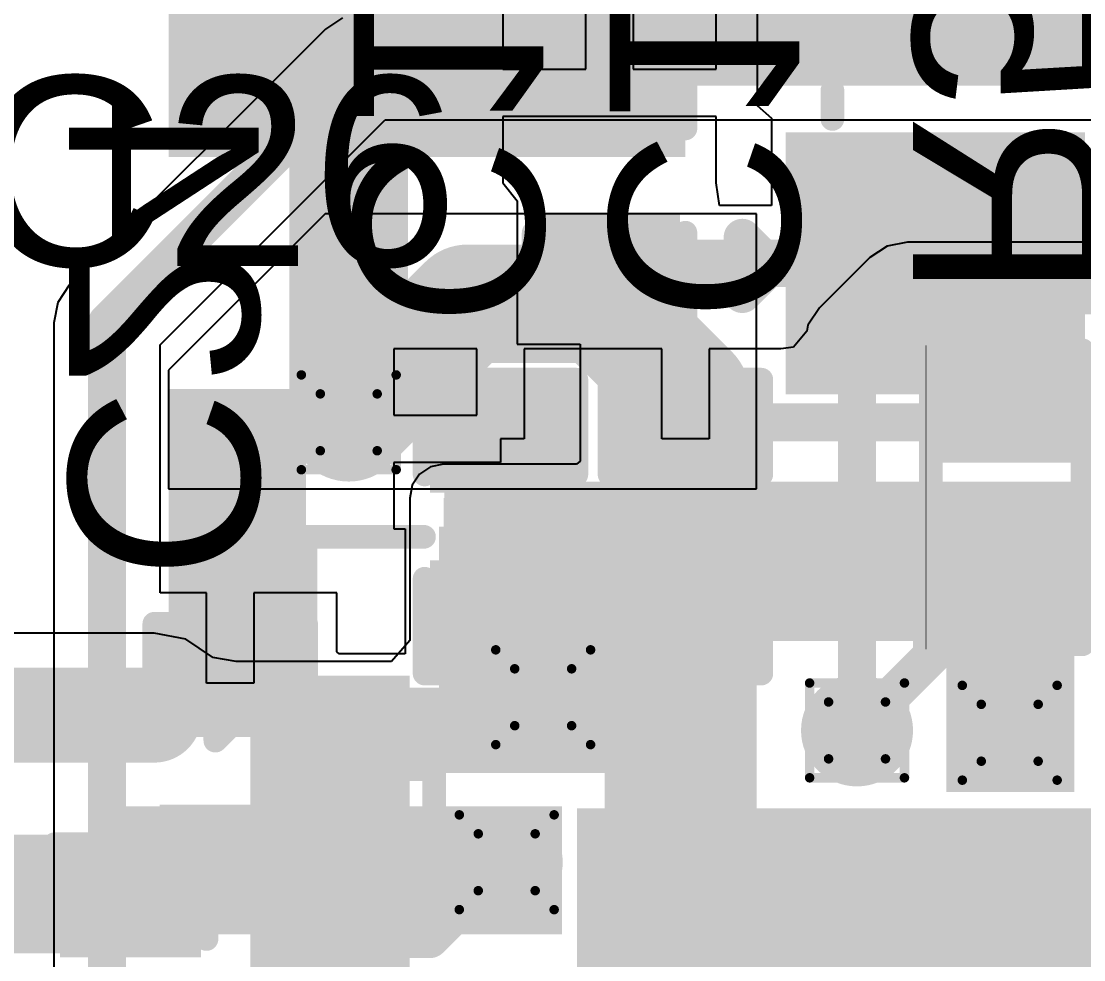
# Model space of a CAD drawing. Header units: inches. Extents: x -8 to 210, y -39 to 109.
# Drawn here: x 8.96 to 14.66, y 49.75 to 54.78 of the extents above; entities that cross this region are included whole.
import ezdxf

# ---------------------------------------------------------------- set-up
doc = ezdxf.new("R2010")
doc.units = ezdxf.units.IN
for name, color, linetype in [('Bottom Layer', 5, 'Continuous'), ('Bottom Overlay', 54, 'Continuous'), ('Bottom Paste', 16, 'Continuous'), ('Bottom Solder', 6, 'Continuous'), ('Drill Drawing', 1, 'Continuous'), ('Top Layer', 1, 'Continuous'), ('Top Overlay', 2, 'Continuous'), ('Top Paste', 8, 'Continuous'), ('Top Solder', 216, 'Continuous'), ('Via Holes', 16, 'Continuous')]:
    doc.layers.add(name, color=color, linetype=linetype)
doc.styles.add('Arial', font='', dxfattribs={"height": 0.2})
doc.styles.get('Arial').set_extended_font_data('Arial')

# ---------------------------------------------------------------- blocks, each defined once
blk = doc.blocks.new('R___0201_B_5')
at = {"layer": 'Bottom Layer'}
for points in [[(-0.41, 0.185), (-0.14, 0.185), (-0.14, -0.185), (-0.41, -0.185)], [(0.14, 0.185), (0.41, 0.185), (0.41, -0.185), (0.14, -0.185)]]:
    blk.add_hatch(color=5, dxfattribs=at).paths.add_polyline_path(points)
at = {"layer": 'Bottom Paste'}
for points in [[(-0.41, 0.185), (-0.14, 0.185), (-0.14, -0.185), (-0.41, -0.185)], [(0.14, 0.185), (0.41, 0.185), (0.41, -0.185), (0.14, -0.185)]]:
    blk.add_hatch(color=16, dxfattribs=at).paths.add_polyline_path(points)
at = {"layer": 'Bottom Solder'}
for points in [[(-0.465, 0.24), (-0.085, 0.24), (-0.085, -0.24), (-0.465, -0.24)], [(0.085, 0.24), (0.465, 0.24), (0.465, -0.24), (0.085, -0.24)]]:
    blk.add_hatch(color=6, dxfattribs=at).paths.add_polyline_path(points)
at = {"layer": 'Bottom Overlay', "const_width": 0.127}
for points in [[(-0.4826, 0.254), (0.4826, 0.254)], [(-0.4826, 0.254), (-0.4826, -0.254)], [(0.4826, 0.254), (0.4826, -0.254)], [(-0.4826, -0.254), (0.4826, -0.254)]]:
    blk.add_lwpolyline(points, dxfattribs=at)
at = {"layer": 'Bottom Overlay', "const_width": 0.0635}
for points in [[(-0.5143, 0.254, 1), (-0.4508, 0.254, 1)], [(-0.5143, 0.254, 1), (-0.4508, 0.254, 1)], [(0.4508, 0.254, 1), (0.5143, 0.254, 1)], [(0.4508, 0.254, 1), (0.5143, 0.254, 1)], [(-0.5143, -0.254, 1), (-0.4508, -0.254, 1)], [(-0.5143, -0.254, 1), (-0.4508, -0.254, 1)], [(0.4508, -0.254, 1), (0.5143, -0.254, 1)], [(0.4508, -0.254, 1), (0.5143, -0.254, 1)]]:
    blk.add_lwpolyline(points, format="xyb", close=True, dxfattribs=at)
blk = doc.blocks.new('C___0402_B_6')
at = {"layer": 'Bottom Layer'}
for points in [[(-0.2413, 0.3175), (-0.2413, -0.3175), (-0.6985, -0.3175), (-0.6985, 0.3175)], [(0.6985, 0.3175), (0.6985, -0.3175), (0.2413, -0.3175), (0.2413, 0.3175)]]:
    blk.add_hatch(color=5, dxfattribs=at).paths.add_polyline_path(points)
at = {"layer": 'Bottom Paste'}
for points in [[(-0.2413, 0.3175), (-0.2413, -0.3175), (-0.6985, -0.3175), (-0.6985, 0.3175)], [(0.6985, 0.3175), (0.6985, -0.3175), (0.2413, -0.3175), (0.2413, 0.3175)]]:
    blk.add_hatch(color=16, dxfattribs=at).paths.add_polyline_path(points)
at = {"layer": 'Bottom Solder'}
for points in [[(-0.1813, 0.3775), (-0.1813, -0.3775), (-0.7585, -0.3775), (-0.7585, 0.3775)], [(0.7585, 0.3775), (0.7585, -0.3775), (0.1813, -0.3775), (0.1813, 0.3775)]]:
    blk.add_hatch(color=6, dxfattribs=at).paths.add_polyline_path(points)
at = {"layer": 'Bottom Overlay', "const_width": 0.127}
for points in [[(-0.2794, 0.4064), (-0.7874, 0.4064)], [(-0.7874, -0.4064), (-0.7874, 0.4064)], [(0.7874, 0.4064), (0.2794, 0.4064)], [(0.7874, -0.4064), (0.7874, 0.4064)], [(-0.2794, -0.4064), (-0.7874, -0.4064)], [(0.7874, -0.4064), (0.2794, -0.4064)]]:
    blk.add_lwpolyline(points, dxfattribs=at)
at = {"layer": 'Bottom Overlay', "const_width": 0.0635}
for points in [[(-0.8191, 0.4064, 1), (-0.7556, 0.4064, 1)], [(-0.8191, 0.4064, 1), (-0.7556, 0.4064, 1)], [(-0.3111, 0.4064, 1), (-0.2477, 0.4064, 1)], [(0.2477, 0.4064, 1), (0.3111, 0.4064, 1)], [(0.7556, 0.4064, 1), (0.8191, 0.4064, 1)], [(0.7556, 0.4064, 1), (0.8191, 0.4064, 1)], [(-0.8191, -0.4064, 1), (-0.7556, -0.4064, 1)], [(-0.8191, -0.4064, 1), (-0.7556, -0.4064, 1)], [(-0.3111, -0.4064, 1), (-0.2477, -0.4064, 1)], [(0.2477, -0.4064, 1), (0.3111, -0.4064, 1)], [(0.7556, -0.4064, 1), (0.8191, -0.4064, 1)], [(0.7556, -0.4064, 1), (0.8191, -0.4064, 1)]]:
    blk.add_lwpolyline(points, format="xyb", close=True, dxfattribs=at)
blk = doc.blocks.new('C___0402_7')
at = {"layer": 'Top Layer'}
for points in [[(-0.6985, -0.3175), (-0.6985, 0.3175), (-0.2413, 0.3175), (-0.2413, -0.3175)], [(0.2413, -0.3175), (0.2413, 0.3175), (0.6985, 0.3175), (0.6985, -0.3175)]]:
    blk.add_hatch(color=1, dxfattribs=at).paths.add_polyline_path(points)
at = {"layer": 'Top Paste'}
for points in [[(-0.6985, -0.3175), (-0.6985, 0.3175), (-0.2413, 0.3175), (-0.2413, -0.3175)], [(0.2413, -0.3175), (0.2413, 0.3175), (0.6985, 0.3175), (0.6985, -0.3175)]]:
    blk.add_hatch(color=8, dxfattribs=at).paths.add_polyline_path(points)
at = {"layer": 'Top Solder'}
for points in [[(-0.7585, -0.3775), (-0.7585, 0.3775), (-0.1813, 0.3775), (-0.1813, -0.3775)], [(0.1813, -0.3775), (0.1813, 0.3775), (0.7585, 0.3775), (0.7585, -0.3775)]]:
    blk.add_hatch(color=216, dxfattribs=at).paths.add_polyline_path(points)
at = {"layer": 'Top Overlay', "const_width": 0.127}
for points in [[(-0.7874, 0.4064), (-0.2794, 0.4064)], [(-0.7874, 0.4064), (-0.7874, -0.4064)], [(0.2794, 0.4064), (0.7874, 0.4064)], [(0.7874, 0.4064), (0.7874, -0.4064)], [(-0.7874, -0.4064), (-0.2794, -0.4064)], [(0.2794, -0.4064), (0.7874, -0.4064)]]:
    blk.add_lwpolyline(points, dxfattribs=at)
at = {"layer": 'Top Overlay', "const_width": 0.0635}
for points in [[(-0.8191, 0.4064, 1), (-0.7556, 0.4064, 1)], [(-0.8191, 0.4064, 1), (-0.7556, 0.4064, 1)], [(-0.3111, 0.4064, 1), (-0.2477, 0.4064, 1)], [(0.2477, 0.4064, 1), (0.3111, 0.4064, 1)], [(0.7556, 0.4064, 1), (0.8191, 0.4064, 1)], [(0.7556, 0.4064, 1), (0.8191, 0.4064, 1)], [(-0.8191, -0.4064, 1), (-0.7556, -0.4064, 1)], [(-0.8191, -0.4064, 1), (-0.7556, -0.4064, 1)], [(-0.3111, -0.4064, 1), (-0.2477, -0.4064, 1)], [(0.2477, -0.4064, 1), (0.3111, -0.4064, 1)], [(0.7556, -0.4064, 1), (0.8191, -0.4064, 1)], [(0.7556, -0.4064, 1), (0.8191, -0.4064, 1)]]:
    blk.add_lwpolyline(points, format="xyb", close=True, dxfattribs=at)
blk = doc.blocks.new('X322540MPB4SI__14')
at = {"layer": 'Top Layer'}
for points in [[(-1.8, 1.45), (-0.4, 1.45), (-0.4, 0.25), (-1.8, 0.25)], [(0.4, 1.45), (1.8, 1.45), (1.8, 0.25), (0.4, 0.25)], [(-1.8, -0.25), (-0.4, -0.25), (-0.4, -1.45), (-1.8, -1.45)], [(0.4, -0.25), (1.8, -0.25), (1.8, -1.45), (0.4, -1.45)]]:
    blk.add_hatch(color=1, dxfattribs=at).paths.add_polyline_path(points)
at = {"layer": 'Top Paste'}
for points in [[(-1.8, 1.45), (-0.4, 1.45), (-0.4, 0.25), (-1.8, 0.25)], [(0.4, 1.45), (1.8, 1.45), (1.8, 0.25), (0.4, 0.25)], [(-1.8, -0.25), (-0.4, -0.25), (-0.4, -1.45), (-1.8, -1.45)], [(0.4, -0.25), (1.8, -0.25), (1.8, -1.45), (0.4, -1.45)]]:
    blk.add_hatch(color=8, dxfattribs=at).paths.add_polyline_path(points)
at = {"layer": 'Top Solder'}
for points in [[(-1.9016, 1.5516), (-0.2984, 1.5516), (-0.2984, 0.1484), (-1.9016, 0.1484)], [(0.2984, 1.5516), (1.9016, 1.5516), (1.9016, 0.1484), (0.2984, 0.1484)], [(-1.9016, -0.1484), (-0.2984, -0.1484), (-0.2984, -1.5516), (-1.9016, -1.5516)], [(0.2984, -0.1484), (1.9016, -0.1484), (1.9016, -1.5516), (0.2984, -1.5516)]]:
    blk.add_hatch(color=216, dxfattribs=at).paths.add_polyline_path(points)
at = {"layer": 'Top Overlay'}
for points, const_width in [([(-0.1778, 1.2954), (0.1778, 1.2954)], 0.127), ([(-1.651, -0.0762), (-1.651, 0.0762)], 0.127), ([(1.651, -0.0762), (1.651, 0.0762)], 0.127), ([(-2.1336, -0.7112), (-1.9812, -0.8636)], 0.2), ([(-2.1336, -1.016), (-2.1336, -0.7112)], 0.2), ([(-2.1336, -1.016), (-1.9812, -0.8636)], 0.2), ([(-0.1778, -1.2954), (0.1778, -1.2954)], 0.127)]:
    blk.add_lwpolyline(points, dxfattribs=dict(at, const_width=const_width))
for points, const_width in [([(-0.2095, 1.2954, 1), (-0.1461, 1.2954, 1)], 0.0635), ([(0.1461, 1.2954, 1), (0.2095, 1.2954, 1)], 0.0635), ([(-1.6827, 0.0762, 1), (-1.6193, 0.0762, 1)], 0.0635), ([(1.6193, 0.0762, 1), (1.6827, 0.0762, 1)], 0.0635), ([(-1.6827, -0.0762, 1), (-1.6193, -0.0762, 1)], 0.0635), ([(1.6193, -0.0762, 1), (1.6827, -0.0762, 1)], 0.0635), ([(-2.1836, -0.7112, 1), (-2.0836, -0.7112, 1)], 0.1), ([(-2.1836, -0.7112, 1), (-2.0836, -0.7112, 1)], 0.1), ([(-2.0312, -0.8636, 1), (-1.9312, -0.8636, 1)], 0.1), ([(-2.0312, -0.8636, 1), (-1.9312, -0.8636, 1)], 0.1), ([(-2.1836, -1.016, 1), (-2.0836, -1.016, 1)], 0.1), ([(-2.1836, -1.016, 1), (-2.0836, -1.016, 1)], 0.1), ([(-0.2095, -1.2954, 1), (-0.1461, -1.2954, 1)], 0.0635), ([(0.1461, -1.2954, 1), (0.2095, -1.2954, 1)], 0.0635)]:
    blk.add_lwpolyline(points, format="xyb", close=True, dxfattribs=dict(at, const_width=const_width))
blk = doc.blocks.new('56_QFN__7_7__20')
at = {"layer": 'Top Layer'}
for points in [[(-2.71, 3.1), (-2.71, 3.75), (-2.49, 3.75), (-2.49, 3.1)], [(-2.31, 3.1), (-2.31, 3.75), (-2.09, 3.75), (-2.09, 3.1)], [(-1.91, 3.1), (-1.91, 3.75), (-1.69, 3.75), (-1.69, 3.1)], [(-1.51, 3.1), (-1.51, 3.75), (-1.29, 3.75), (-1.29, 3.1)], [(-1.11, 3.1), (-1.11, 3.75), (-0.89, 3.75), (-0.89, 3.1)], [(-0.71, 3.1), (-0.71, 3.75), (-0.49, 3.75), (-0.49, 3.1)], [(-0.31, 3.1), (-0.31, 3.75), (-0.09, 3.75), (-0.09, 3.1)], [(0.09, 3.1), (0.09, 3.75), (0.31, 3.75), (0.31, 3.1)], [(0.49, 3.1), (0.49, 3.75), (0.71, 3.75), (0.71, 3.1)], [(-3.75, 2.71), (-3.1, 2.71), (-3.1, 2.49), (-3.75, 2.49)], [(-3.75, 2.31), (-3.1, 2.31), (-3.1, 2.09), (-3.75, 2.09)], [(-2, -2), (-2, 2), (2, 2), (2, -2)], [(-3.75, 1.91), (-3.1, 1.91), (-3.1, 1.69), (-3.75, 1.69)], [(-3.75, 1.51), (-3.1, 1.51), (-3.1, 1.29), (-3.75, 1.29)]]:
    blk.add_hatch(color=1, dxfattribs=at).paths.add_polyline_path(points)
at = {"layer": 'Top Paste'}
for points in [[(-2.71, 3.1), (-2.71, 3.75), (-2.49, 3.75), (-2.49, 3.1)], [(-2.31, 3.1), (-2.31, 3.75), (-2.09, 3.75), (-2.09, 3.1)], [(-1.91, 3.1), (-1.91, 3.75), (-1.69, 3.75), (-1.69, 3.1)], [(-1.51, 3.1), (-1.51, 3.75), (-1.29, 3.75), (-1.29, 3.1)], [(-1.11, 3.1), (-1.11, 3.75), (-0.89, 3.75), (-0.89, 3.1)], [(-0.71, 3.1), (-0.71, 3.75), (-0.49, 3.75), (-0.49, 3.1)], [(-0.31, 3.1), (-0.31, 3.75), (-0.09, 3.75), (-0.09, 3.1)], [(0.09, 3.1), (0.09, 3.75), (0.31, 3.75), (0.31, 3.1)], [(0.49, 3.1), (0.49, 3.75), (0.71, 3.75), (0.71, 3.1)], [(-3.75, 2.71), (-3.1, 2.71), (-3.1, 2.49), (-3.75, 2.49)], [(-3.75, 2.31), (-3.1, 2.31), (-3.1, 2.09), (-3.75, 2.09)], [(-2, -2), (-2, 2), (2, 2), (2, -2)], [(-3.75, 1.91), (-3.1, 1.91), (-3.1, 1.69), (-3.75, 1.69)], [(-3.75, 1.51), (-3.1, 1.51), (-3.1, 1.29), (-3.75, 1.29)]]:
    blk.add_hatch(color=8, dxfattribs=at).paths.add_polyline_path(points)
at = {"layer": 'Top Solder'}
for points in [[(-2.8116, 2.9984), (-2.8116, 3.8516), (-2.3884, 3.8516), (-2.3884, 2.9984)], [(-2.4116, 2.9984), (-2.4116, 3.8516), (-1.9884, 3.8516), (-1.9884, 2.9984)], [(-2.0116, 2.9984), (-2.0116, 3.8516), (-1.5884, 3.8516), (-1.5884, 2.9984)], [(-1.6116, 2.9984), (-1.6116, 3.8516), (-1.1884, 3.8516), (-1.1884, 2.9984)], [(-1.2116, 2.9984), (-1.2116, 3.8516), (-0.7884, 3.8516), (-0.7884, 2.9984)], [(-0.8116, 2.9984), (-0.8116, 3.8516), (-0.3884, 3.8516), (-0.3884, 2.9984)], [(-0.4116, 2.9984), (-0.4116, 3.8516), (0.0116, 3.8516), (0.0116, 2.9984)], [(-0.0116, 2.9984), (-0.0116, 3.8516), (0.4116, 3.8516), (0.4116, 2.9984)], [(0.3884, 2.9984), (0.3884, 3.8516), (0.8116, 3.8516), (0.8116, 2.9984)], [(-3.8516, 2.8116), (-2.9984, 2.8116), (-2.9984, 2.3884), (-3.8516, 2.3884)], [(-3.8516, 2.4116), (-2.9984, 2.4116), (-2.9984, 1.9884), (-3.8516, 1.9884)], [(-2.1016, -2.1016), (-2.1016, 2.1016), (2.1016, 2.1016), (2.1016, -2.1016)], [(-3.8516, 2.0116), (-2.9984, 2.0116), (-2.9984, 1.5884), (-3.8516, 1.5884)], [(-3.8516, 1.6116), (-2.9984, 1.6116), (-2.9984, 1.1884), (-3.8516, 1.1884)]]:
    blk.add_hatch(color=216, dxfattribs=at).paths.add_polyline_path(points)
at = {"layer": 'Top Overlay', "const_width": 0.127}
for points in [[(-3.556, 2.9464), (-3.556, 3.556)], [(-3.556, 3.556), (-2.921, 3.556)], [(-4.0386, 2.4638), (-4.0386, 2.7178)], [(-4.0386, 2.7178), (-3.9116, 2.5908)], [(-4.0386, 2.4638), (-3.9116, 2.5908)]]:
    blk.add_lwpolyline(points, dxfattribs=at)
at = {"layer": 'Top Overlay', "const_width": 0.0635}
for points in [[(-3.5877, 3.556, 1), (-3.5242, 3.556, 1)], [(-3.5877, 3.556, 1), (-3.5242, 3.556, 1)], [(-2.9527, 3.556, 1), (-2.8893, 3.556, 1)], [(-3.5877, 2.9464, 1), (-3.5242, 2.9464, 1)], [(-4.0703, 2.7178, 1), (-4.0069, 2.7178, 1)], [(-4.0703, 2.7178, 1), (-4.0069, 2.7178, 1)], [(-3.9434, 2.5908, 1), (-3.8798, 2.5908, 1)], [(-3.9434, 2.5908, 1), (-3.8798, 2.5908, 1)], [(-4.0703, 2.4638, 1), (-4.0069, 2.4638, 1)], [(-4.0703, 2.4638, 1), (-4.0069, 2.4638, 1)]]:
    blk.add_lwpolyline(points, format="xyb", close=True, dxfattribs=at)
blk = doc.blocks.new('R___0402_B_63')
at = {"layer": 'Bottom Layer'}
for points in [[(-0.2413, 0.3175), (-0.2413, -0.3175), (-0.6985, -0.3175), (-0.6985, 0.3175)], [(0.6985, 0.3175), (0.6985, -0.3175), (0.2413, -0.3175), (0.2413, 0.3175)]]:
    blk.add_hatch(color=5, dxfattribs=at).paths.add_polyline_path(points)
at = {"layer": 'Bottom Paste'}
for points in [[(-0.2413, 0.3175), (-0.2413, -0.3175), (-0.6985, -0.3175), (-0.6985, 0.3175)], [(0.6985, 0.3175), (0.6985, -0.3175), (0.2413, -0.3175), (0.2413, 0.3175)]]:
    blk.add_hatch(color=16, dxfattribs=at).paths.add_polyline_path(points)
at = {"layer": 'Bottom Solder'}
for points in [[(-0.1863, 0.3725), (-0.1863, -0.3725), (-0.7535, -0.3725), (-0.7535, 0.3725)], [(0.7535, 0.3725), (0.7535, -0.3725), (0.1863, -0.3725), (0.1863, 0.3725)]]:
    blk.add_hatch(color=6, dxfattribs=at).paths.add_polyline_path(points)
at = {"layer": 'Bottom Overlay'}
for points, const_width in [([(-0.7874, 0.4064), (0.7874, 0.4064)], 0.127), ([(-0.7874, 0.4064), (-0.7874, -0.4064)], 0.127), ([(0.7874, 0.4064), (0.7874, -0.4064)], 0.127), ([(-0.8128, 0.4318), (0.8128, 0.4318)], 0.00323), ([(-0.7874, -0.4064), (0.7874, -0.4064)], 0.127)]:
    blk.add_lwpolyline(points, dxfattribs=dict(at, const_width=const_width))
for points, const_width in [([(-0.8191, 0.4064, 1), (-0.7556, 0.4064, 1)], 0.0635), ([(-0.8191, 0.4064, 1), (-0.7556, 0.4064, 1)], 0.0635), ([(0.7556, 0.4064, 1), (0.8191, 0.4064, 1)], 0.0635), ([(0.7556, 0.4064, 1), (0.8191, 0.4064, 1)], 0.0635), ([(-0.8136, 0.4318, 1), (-0.812, 0.4318, 1)], 0.00161), ([(0.812, 0.4318, 1), (0.8136, 0.4318, 1)], 0.00161), ([(-0.8191, -0.4064, 1), (-0.7556, -0.4064, 1)], 0.0635), ([(-0.8191, -0.4064, 1), (-0.7556, -0.4064, 1)], 0.0635), ([(0.7556, -0.4064, 1), (0.8191, -0.4064, 1)], 0.0635), ([(0.7556, -0.4064, 1), (0.8191, -0.4064, 1)], 0.0635)]:
    blk.add_lwpolyline(points, format="xyb", close=True, dxfattribs=dict(at, const_width=const_width))
blk = doc.blocks.new('C___0402_133')
at = {"layer": 'Top Layer'}
for points in [[(-0.6985, -0.3175), (-0.6985, 0.3175), (-0.2413, 0.3175), (-0.2413, -0.3175)], [(0.2413, -0.3175), (0.2413, 0.3175), (0.6985, 0.3175), (0.6985, -0.3175)]]:
    blk.add_hatch(color=1, dxfattribs=at).paths.add_polyline_path(points)
at = {"layer": 'Top Paste'}
for points in [[(-0.6985, -0.3175), (-0.6985, 0.3175), (-0.2413, 0.3175), (-0.2413, -0.3175)], [(0.2413, -0.3175), (0.2413, 0.3175), (0.6985, 0.3175), (0.6985, -0.3175)]]:
    blk.add_hatch(color=8, dxfattribs=at).paths.add_polyline_path(points)
at = {"layer": 'Top Solder'}
for points in [[(-0.7585, -0.3775), (-0.7585, 0.3775), (-0.1813, 0.3775), (-0.1813, -0.3775)], [(0.1813, -0.3775), (0.1813, 0.3775), (0.7585, 0.3775), (0.7585, -0.3775)]]:
    blk.add_hatch(color=216, dxfattribs=at).paths.add_polyline_path(points)
at = {"layer": 'Top Overlay', "const_width": 0.127}
for points in [[(-0.7874, -0.4064), (-0.7874, 0.4064)], [(-0.2794, 0.4064), (-0.7874, 0.4064)], [(0.7874, 0.4064), (0.2794, 0.4064)], [(0.7874, -0.4064), (0.7874, 0.4064)], [(-0.2794, -0.4064), (-0.7874, -0.4064)], [(0.7874, -0.4064), (0.2794, -0.4064)]]:
    blk.add_lwpolyline(points, dxfattribs=at)
at = {"layer": 'Top Overlay', "const_width": 0.0635}
for points in [[(-0.8191, 0.4064, 1), (-0.7556, 0.4064, 1)], [(-0.8191, 0.4064, 1), (-0.7556, 0.4064, 1)], [(-0.3111, 0.4064, 1), (-0.2477, 0.4064, 1)], [(0.2477, 0.4064, 1), (0.3111, 0.4064, 1)], [(0.7556, 0.4064, 1), (0.8191, 0.4064, 1)], [(0.7556, 0.4064, 1), (0.8191, 0.4064, 1)], [(-0.8191, -0.4064, 1), (-0.7556, -0.4064, 1)], [(-0.8191, -0.4064, 1), (-0.7556, -0.4064, 1)], [(-0.3111, -0.4064, 1), (-0.2477, -0.4064, 1)], [(0.2477, -0.4064, 1), (0.3111, -0.4064, 1)], [(0.7556, -0.4064, 1), (0.8191, -0.4064, 1)], [(0.7556, -0.4064, 1), (0.8191, -0.4064, 1)]]:
    blk.add_lwpolyline(points, format="xyb", close=True, dxfattribs=at)
blk = doc.blocks.new('C___0402_B_142')
at = {"layer": 'Bottom Layer'}
for points in [[(-0.2413, 0.3175), (-0.2413, -0.3175), (-0.6985, -0.3175), (-0.6985, 0.3175)], [(0.6985, 0.3175), (0.6985, -0.3175), (0.2413, -0.3175), (0.2413, 0.3175)]]:
    blk.add_hatch(color=5, dxfattribs=at).paths.add_polyline_path(points)
at = {"layer": 'Bottom Paste'}
for points in [[(-0.2413, 0.3175), (-0.2413, -0.3175), (-0.6985, -0.3175), (-0.6985, 0.3175)], [(0.6985, 0.3175), (0.6985, -0.3175), (0.2413, -0.3175), (0.2413, 0.3175)]]:
    blk.add_hatch(color=16, dxfattribs=at).paths.add_polyline_path(points)
at = {"layer": 'Bottom Solder'}
for points in [[(-0.1813, 0.3775), (-0.1813, -0.3775), (-0.7585, -0.3775), (-0.7585, 0.3775)], [(0.7585, 0.3775), (0.7585, -0.3775), (0.1813, -0.3775), (0.1813, 0.3775)]]:
    blk.add_hatch(color=6, dxfattribs=at).paths.add_polyline_path(points)
at = {"layer": 'Bottom Overlay', "const_width": 0.127}
for points in [[(-0.2794, 0.4064), (-0.7874, 0.4064)], [(-0.7874, -0.4064), (-0.7874, 0.4064)], [(0.7874, 0.4064), (0.2794, 0.4064)], [(0.7874, -0.4064), (0.7874, 0.4064)], [(-0.2794, -0.4064), (-0.7874, -0.4064)], [(0.7874, -0.4064), (0.2794, -0.4064)]]:
    blk.add_lwpolyline(points, dxfattribs=at)
at = {"layer": 'Bottom Overlay', "const_width": 0.0635}
for points in [[(-0.8191, 0.4064, 1), (-0.7556, 0.4064, 1)], [(-0.8191, 0.4064, 1), (-0.7556, 0.4064, 1)], [(-0.3111, 0.4064, 1), (-0.2477, 0.4064, 1)], [(0.2477, 0.4064, 1), (0.3111, 0.4064, 1)], [(0.7556, 0.4064, 1), (0.8191, 0.4064, 1)], [(0.7556, 0.4064, 1), (0.8191, 0.4064, 1)], [(-0.8191, -0.4064, 1), (-0.7556, -0.4064, 1)], [(-0.8191, -0.4064, 1), (-0.7556, -0.4064, 1)], [(-0.3111, -0.4064, 1), (-0.2477, -0.4064, 1)], [(0.2477, -0.4064, 1), (0.3111, -0.4064, 1)], [(0.7556, -0.4064, 1), (0.8191, -0.4064, 1)], [(0.7556, -0.4064, 1), (0.8191, -0.4064, 1)]]:
    blk.add_lwpolyline(points, format="xyb", close=True, dxfattribs=at)
blk = doc.blocks.new('C___0402_B_143')
at = {"layer": 'Bottom Layer'}
for points in [[(-0.2413, 0.3175), (-0.2413, -0.3175), (-0.6985, -0.3175), (-0.6985, 0.3175)], [(0.6985, 0.3175), (0.6985, -0.3175), (0.2413, -0.3175), (0.2413, 0.3175)]]:
    blk.add_hatch(color=5, dxfattribs=at).paths.add_polyline_path(points)
at = {"layer": 'Bottom Paste'}
for points in [[(-0.2413, 0.3175), (-0.2413, -0.3175), (-0.6985, -0.3175), (-0.6985, 0.3175)], [(0.6985, 0.3175), (0.6985, -0.3175), (0.2413, -0.3175), (0.2413, 0.3175)]]:
    blk.add_hatch(color=16, dxfattribs=at).paths.add_polyline_path(points)
at = {"layer": 'Bottom Solder'}
for points in [[(-0.1813, 0.3775), (-0.1813, -0.3775), (-0.7585, -0.3775), (-0.7585, 0.3775)], [(0.7585, 0.3775), (0.7585, -0.3775), (0.1813, -0.3775), (0.1813, 0.3775)]]:
    blk.add_hatch(color=6, dxfattribs=at).paths.add_polyline_path(points)
at = {"layer": 'Bottom Overlay', "const_width": 0.127}
for points in [[(-0.2794, 0.4064), (-0.7874, 0.4064)], [(-0.7874, -0.4064), (-0.7874, 0.4064)], [(0.7874, 0.4064), (0.2794, 0.4064)], [(0.7874, -0.4064), (0.7874, 0.4064)], [(-0.2794, -0.4064), (-0.7874, -0.4064)], [(0.7874, -0.4064), (0.2794, -0.4064)]]:
    blk.add_lwpolyline(points, dxfattribs=at)
at = {"layer": 'Bottom Overlay', "const_width": 0.0635}
for points in [[(-0.8191, 0.4064, 1), (-0.7556, 0.4064, 1)], [(-0.8191, 0.4064, 1), (-0.7556, 0.4064, 1)], [(-0.3111, 0.4064, 1), (-0.2477, 0.4064, 1)], [(0.2477, 0.4064, 1), (0.3111, 0.4064, 1)], [(0.7556, 0.4064, 1), (0.8191, 0.4064, 1)], [(0.7556, 0.4064, 1), (0.8191, 0.4064, 1)], [(-0.8191, -0.4064, 1), (-0.7556, -0.4064, 1)], [(-0.8191, -0.4064, 1), (-0.7556, -0.4064, 1)], [(-0.3111, -0.4064, 1), (-0.2477, -0.4064, 1)], [(0.2477, -0.4064, 1), (0.3111, -0.4064, 1)], [(0.7556, -0.4064, 1), (0.8191, -0.4064, 1)], [(0.7556, -0.4064, 1), (0.8191, -0.4064, 1)]]:
    blk.add_lwpolyline(points, format="xyb", close=True, dxfattribs=at)

msp = doc.modelspace()

# ---------------------------------------------------------------- hatches: boundary and pattern name
at = {"layer": 'Bottom Layer'}
h = msp.add_hatch(color=5, dxfattribs=at)
edge = h.paths.add_edge_path()
edge.add_arc((10.7188, 52.6288), 0.3, 0, 360)
for points in [[(9.7536, 50.9524), (10.4902, 50.9524), (10.4902, 52.8066), (9.7536, 52.8066)], [(13.9192, 50.6476), (14.605, 50.6476), (14.605, 52.1208), (13.9192, 52.1208)], [(11.2014, 50.7492), (12.9032, 50.7492), (12.9032, 52.07), (11.2014, 52.07)], [(12.0904, 49.9032), (12.9032, 49.9032), (12.9032, 52.0622), (12.0904, 52.0622)], [(10.668, 50.7492), (11.43, 50.7492), (11.43, 51.2064), (10.668, 51.2064)], [(9.398, 49.8846), (11.8618, 49.8846), (11.8618, 50.5714), (9.398, 50.5714)]]:
    msp.add_hatch(color=5, dxfattribs=at).paths.add_polyline_path(points)
h = msp.add_hatch(color=5, dxfattribs=at)
edge = h.paths.add_edge_path()
edge.add_arc((11.7602, 51.1556), 0.3, 0, 360)
h = msp.add_hatch(color=5, dxfattribs=at)
edge = h.paths.add_edge_path()
edge.add_arc((13.4414, 50.9778), 0.3, 0, 360)
h = msp.add_hatch(color=5, dxfattribs=at)
edge = h.paths.add_edge_path()
edge.add_arc((14.2593, 50.9652), 0.3, 0, 360)
h = msp.add_hatch(color=5, dxfattribs=at)
edge = h.paths.add_edge_path()
edge.add_arc((11.565, 50.2714), 0.3, 0, 360)
at = {"layer": 'Top Layer'}
for points in [[(9.7536, 54.5338), (14.5542, 54.5338), (14.5542, 55.7784), (9.7536, 55.7784)], [(9.7536, 54.0512), (12.5222, 54.0512), (12.5222, 54.6354), (9.7536, 54.6354)], [(11.2268, 51.4604), (11.938, 51.4604), (11.938, 52.2224), (11.2268, 52.2224)], [(10.2873, 50.2158), (10.9474, 50.2158), (10.9474, 50.7492), (10.2873, 50.7492)], [(8.1788, 49.784), (9.8806, 49.784), (9.8806, 50.419), (8.1788, 50.419)]]:
    msp.add_hatch(color=1, dxfattribs=at).paths.add_polyline_path(points)
h = msp.add_hatch(color=1, dxfattribs=at)
edge = h.paths.add_edge_path()
edge.add_arc((10.7188, 52.6288), 0.3, 0, 360)
h = msp.add_hatch(color=1, dxfattribs=at)
edge = h.paths.add_edge_path()
edge.add_arc((11.7602, 51.1556), 0.3, 0, 360)
h = msp.add_hatch(color=1, dxfattribs=at)
edge = h.paths.add_edge_path()
edge.add_arc((13.4414, 50.9778), 0.3, 0, 360)
h = msp.add_hatch(color=1, dxfattribs=at)
edge = h.paths.add_edge_path()
edge.add_arc((14.2593, 50.9652), 0.3, 0, 360)
h = msp.add_hatch(color=1, dxfattribs=at)
edge = h.paths.add_edge_path()
edge.add_arc((11.565, 50.2714), 0.3, 0, 360)
at = {"layer": 'Via Holes'}
h = msp.add_hatch(color=7, dxfattribs=at)
edge = h.paths.add_edge_path()
edge.add_arc((10.7188, 52.6288), 0.15, 0, 360)
h = msp.add_hatch(color=7, dxfattribs=at)
edge = h.paths.add_edge_path()
edge.add_arc((11.7602, 51.1556), 0.15, 0, 360)
h = msp.add_hatch(color=7, dxfattribs=at)
edge = h.paths.add_edge_path()
edge.add_arc((13.4414, 50.9778), 0.15, 0, 360)
h = msp.add_hatch(color=7, dxfattribs=at)
edge = h.paths.add_edge_path()
edge.add_arc((14.2593, 50.9652), 0.15, 0, 360)
h = msp.add_hatch(color=7, dxfattribs=at)
edge = h.paths.add_edge_path()
edge.add_arc((11.565, 50.2714), 0.15, 0, 360)

# ---------------------------------------------------------------- linework, layer by layer
at = {"layer": 'Bottom Layer'}
for p, q in [((10.686, 54.797), (10.5936, 54.7352)), ((10.5936, 54.7352), (9.222, 53.3636)), ((10.5936, 54.7352), (10.5936, 54.7352)), ((9.7083, 53.0442), (10.913, 54.2489)), ((10.913, 54.2489), (35.9754, 54.2489)), ((10.5918, 53.7464), (9.7536, 52.9082)), ((12.9032, 53.7464), (10.5918, 53.7464)), ((12.9032, 52.2732), (12.9032, 53.7464)), ((13.6022, 53.573), (13.5098, 53.5112)), ((13.7112, 53.5947), (13.6022, 53.573)), ((35.1503, 53.5947), (13.7112, 53.5947)), ((13.7112, 53.5947), (13.7112, 53.5947)), ((13.5098, 53.5112), (13.24, 53.2414)), ((13.5098, 53.5112), (13.5098, 53.5112)), ((9.222, 53.3636), (9.1602, 53.2712)), ((9.1602, 53.2712), (9.1385, 53.1622)), ((13.24, 53.2414), (13.1782, 53.149)), ((9.1385, 53.1622), (9.1385, 53.1622)), ((9.1385, 53.1622), (9.1385, 50.4444)), ((13.1719, 53.1171), (13.1017, 53.0322)), ((13.1782, 53.149), (13.1719, 53.1171)), ((9.7083, 51.7144), (9.7083, 53.0442)), ((11.4046, 53.0225), (10.9601, 53.0225)), ((10.9601, 53.0225), (10.9601, 52.6669)), ((11.4046, 52.6669), (11.4046, 53.0225)), ((12.3952, 53.0225), (11.6586, 53.0225)), ((11.6586, 53.0225), (11.6586, 52.5399)), ((12.3952, 52.5399), (12.3952, 53.0225)), ((13.0334, 53.0225), (12.6492, 53.0225)), ((12.6492, 53.0225), (12.6492, 52.5399)), ((13.1017, 53.0322), (13.0334, 53.0225)), ((9.7536, 52.9082), (9.7536, 52.2732)), ((10.9601, 52.6669), (11.4046, 52.6669)), ((11.6586, 52.5399), (11.5316, 52.5399)), ((11.5316, 52.5399), (11.5316, 52.4129)), ((12.6492, 52.5399), (12.3952, 52.5399)), ((11.5316, 52.4129), (10.9601, 52.4129)), ((10.9601, 52.4129), (10.9601, 52.0573)), ((9.7536, 52.2732), (12.9032, 52.2732)), ((10.9601, 52.0573), (11.0201, 52.0573)), ((11.0201, 52.0573), (11.0201, 51.3877)), ((9.9568, 51.7144), (9.7083, 51.7144)), ((9.9568, 51.2318), (9.9568, 51.7144)), ((10.6553, 51.7144), (10.2108, 51.7144)), ((10.2108, 51.7144), (10.2108, 51.2318)), ((10.6553, 51.3981), (10.6553, 51.7144)), ((10.668, 51.3877), (10.6553, 51.3981)), ((11.0201, 51.3877), (10.668, 51.3877)), ((10.2108, 51.2318), (9.9568, 51.2318)), ((9.1385, 50.4444), (9.1385, 49.14))]:
    msp.add_line(p, q, dxfattribs=at)
for points, const_width in [([(9.4234, 53.1622), (10.795, 54.5338)], 0.2032), ([(10.795, 54.5338), (36.0934, 54.5338)], 0.2032), ([(10.7188, 52.6288), (11.3538, 53.2638)], 0.635), ([(11.3538, 53.2638), (12.065, 53.2638)], 0.635), ([(12.065, 53.2638), (12.5476, 52.7812)], 0.635), ([(13.4414, 53.04), (13.7112, 53.3098)], 0.2032), ([(13.7112, 53.3098), (35.5346, 53.3098)], 0.2032), ([(9.4234, 50.4444), (9.4234, 53.1622)], 0.2032), ([(13.4414, 50.9778), (13.4414, 53.04)], 0.2032), ([(14.2428, 52.697), (14.2762, 52.7304)], 0.2032), ([(14.2762, 52.7304), (34.5186, 52.7304)], 0.2032), ([(10.0843, 52.5676), (10.2188, 52.4331)], 0.2032), ([(10.2188, 52.4331), (10.3256, 52.5399)], 0.2032), ([(10.206, 52.4203), (10.2188, 52.4331)], 0.2032), ([(10.2491, 51.8762), (10.2491, 52.3772)], 0.2032), ([(14.8268, 50.1826), (15.1541, 50.51)], 0.5588), ([(9.4234, 49.022), (9.4234, 50.4444)], 0.2032), ([(9.4996, 50.4444), (9.7414, 50.2026)], 0.2032), ([(12.6238, 50.1826), (14.8268, 50.1826)], 0.5588), ([(9.7414, 50.2026), (10.6299, 50.2026)], 0.2032)]:
    msp.add_lwpolyline(points, dxfattribs=dict(at, const_width=const_width))
for points, const_width in [([(10.7442, 54.5338, 1), (10.8458, 54.5338, 1)], 0.1016), ([(10.7442, 54.5338, 1), (10.8458, 54.5338, 1)], 0.1016), ([(11.1951, 53.2638, 1), (11.5125, 53.2638, 1)], 0.3175), ([(11.1951, 53.2638, 1), (11.5125, 53.2638, 1)], 0.3175), ([(11.9062, 53.2638, 1), (12.2238, 53.2638, 1)], 0.3175), ([(11.9062, 53.2638, 1), (12.2238, 53.2638, 1)], 0.3175), ([(13.6604, 53.3098, 1), (13.762, 53.3098, 1)], 0.1016), ([(13.6604, 53.3098, 1), (13.762, 53.3098, 1)], 0.1016), ([(9.3726, 53.1622, 1), (9.4742, 53.1622, 1)], 0.1016), ([(9.3726, 53.1622, 1), (9.4742, 53.1622, 1)], 0.1016), ([(13.3906, 53.04, 1), (13.4922, 53.04, 1)], 0.1016), ([(13.3906, 53.04, 1), (13.4922, 53.04, 1)], 0.1016), ([(12.3888, 52.7812, 1), (12.7064, 52.7812, 1)], 0.3175), ([(10.5601, 52.6288, 1), (10.8775, 52.6288, 1)], 0.3175), ([(14.2254, 52.7304, 1), (14.327, 52.7304, 1)], 0.1016), ([(14.2254, 52.7304, 1), (14.327, 52.7304, 1)], 0.1016), ([(14.192, 52.697, 1), (14.2936, 52.697, 1)], 0.1016), ([(10.0335, 52.5676, 1), (10.1351, 52.5676, 1)], 0.1016), ([(10.2748, 52.5399, 1), (10.3764, 52.5399, 1)], 0.1016), ([(10.168, 52.4331, 1), (10.2696, 52.4331, 1)], 0.1016), ([(10.168, 52.4331, 1), (10.2696, 52.4331, 1)], 0.1016), ([(10.168, 52.4331, 1), (10.2696, 52.4331, 1)], 0.1016), ([(10.1552, 52.4203, 1), (10.2568, 52.4203, 1)], 0.1016), ([(10.1983, 52.3772, 1), (10.2999, 52.3772, 1)], 0.1016), ([(10.1983, 51.8762, 1), (10.2999, 51.8762, 1)], 0.1016), ([(13.3906, 50.9778, 1), (13.4922, 50.9778, 1)], 0.1016), ([(9.3726, 50.4444, 1), (9.4742, 50.4444, 1)], 0.1016), ([(9.3726, 50.4444, 1), (9.4742, 50.4444, 1)], 0.1016), ([(9.4488, 50.4444, 1), (9.5504, 50.4444, 1)], 0.1016), ([(12.4841, 50.1826, 1), (12.7635, 50.1826, 1)], 0.2794), ([(14.6871, 50.1826, 1), (14.9665, 50.1826, 1)], 0.2794), ([(14.6871, 50.1826, 1), (14.9665, 50.1826, 1)], 0.2794), ([(9.6906, 50.2026, 1), (9.7922, 50.2026, 1)], 0.1016), ([(9.6906, 50.2026, 1), (9.7922, 50.2026, 1)], 0.1016), ([(10.5791, 50.2026, 1), (10.6807, 50.2026, 1)], 0.1016)]:
    msp.add_lwpolyline(points, format="xyb", close=True, dxfattribs=dict(at, const_width=const_width))
at = {"layer": 'Bottom Overlay', "const_width": 0.1778}
msp.add_lwpolyline([(10.9474, 49.9618), (10.9474, 49.9767)], dxfattribs=at)
at = {"layer": 'Bottom Overlay', "const_width": 0.0889}
for points in [[(10.903, 49.9767, 1), (10.9918, 49.9767, 1)], [(10.903, 49.9618, 1), (10.9918, 49.9618, 1)]]:
    msp.add_lwpolyline(points, format="xyb", close=True, dxfattribs=at)
at = {"layer": 'Drill Drawing', "const_width": 0.0508}
for points in [[(10.4648, 52.8828), (10.9728, 52.8828)], [(10.4648, 52.3748), (10.4648, 52.8828)], [(10.9728, 52.3748), (10.9728, 52.8828)], [(10.5664, 52.7812), (10.8712, 52.7812)], [(10.5664, 52.4764), (10.5664, 52.7812)], [(10.8712, 52.4764), (10.8712, 52.7812)], [(10.5664, 52.4764), (10.8712, 52.4764)], [(10.4648, 52.3748), (10.9728, 52.3748)], [(11.5062, 51.4096), (12.0142, 51.4096)], [(11.5062, 50.9016), (11.5062, 51.4096)], [(12.0142, 50.9016), (12.0142, 51.4096)], [(11.6078, 51.308), (11.9126, 51.308)], [(11.6078, 51.0032), (11.6078, 51.308)], [(11.9126, 51.0032), (11.9126, 51.308)], [(13.1874, 51.2318), (13.6954, 51.2318)], [(13.1874, 50.7238), (13.1874, 51.2318)], [(13.6954, 50.7238), (13.6954, 51.2318)], [(14.0053, 51.2192), (14.5133, 51.2192)], [(14.0053, 50.7112), (14.0053, 51.2192)], [(14.5133, 50.7112), (14.5133, 51.2192)], [(13.289, 51.1302), (13.5938, 51.1302)], [(13.289, 50.8254), (13.289, 51.1302)], [(13.5938, 50.8254), (13.5938, 51.1302)], [(14.1069, 51.1176), (14.4117, 51.1176)], [(14.1069, 50.8128), (14.1069, 51.1176)], [(14.4117, 50.8128), (14.4117, 51.1176)], [(11.6078, 51.0032), (11.9126, 51.0032)], [(11.5062, 50.9016), (12.0142, 50.9016)], [(13.289, 50.8254), (13.5938, 50.8254)], [(14.1069, 50.8128), (14.4117, 50.8128)], [(13.1874, 50.7238), (13.6954, 50.7238)], [(14.0053, 50.7112), (14.5133, 50.7112)], [(11.311, 50.5254), (11.819, 50.5254)], [(11.311, 50.0174), (11.311, 50.5254)], [(11.819, 50.0174), (11.819, 50.5254)], [(11.4126, 50.4238), (11.7174, 50.4238)], [(11.4126, 50.119), (11.4126, 50.4238)], [(11.7174, 50.119), (11.7174, 50.4238)], [(11.4126, 50.119), (11.7174, 50.119)], [(11.311, 50.0174), (11.819, 50.0174)]]:
    msp.add_lwpolyline(points, dxfattribs=at)
at = {"layer": 'Drill Drawing', "const_width": 0.0254}
for points in [[(10.4521, 52.8828, 1), (10.4775, 52.8828, 1)], [(10.4521, 52.8828, 1), (10.4775, 52.8828, 1)], [(10.9601, 52.8828, 1), (10.9855, 52.8828, 1)], [(10.9601, 52.8828, 1), (10.9855, 52.8828, 1)], [(10.5537, 52.7812, 1), (10.5791, 52.7812, 1)], [(10.5537, 52.7812, 1), (10.5791, 52.7812, 1)], [(10.8585, 52.7812, 1), (10.8839, 52.7812, 1)], [(10.8585, 52.7812, 1), (10.8839, 52.7812, 1)], [(10.5537, 52.4764, 1), (10.5791, 52.4764, 1)], [(10.5537, 52.4764, 1), (10.5791, 52.4764, 1)], [(10.8585, 52.4764, 1), (10.8839, 52.4764, 1)], [(10.8585, 52.4764, 1), (10.8839, 52.4764, 1)], [(10.4521, 52.3748, 1), (10.4775, 52.3748, 1)], [(10.4521, 52.3748, 1), (10.4775, 52.3748, 1)], [(10.9601, 52.3748, 1), (10.9855, 52.3748, 1)], [(10.9601, 52.3748, 1), (10.9855, 52.3748, 1)], [(11.4935, 51.4096, 1), (11.5189, 51.4096, 1)], [(11.4935, 51.4096, 1), (11.5189, 51.4096, 1)], [(12.0015, 51.4096, 1), (12.0269, 51.4096, 1)], [(12.0015, 51.4096, 1), (12.0269, 51.4096, 1)], [(11.5951, 51.308, 1), (11.6205, 51.308, 1)], [(11.5951, 51.308, 1), (11.6205, 51.308, 1)], [(11.8999, 51.308, 1), (11.9253, 51.308, 1)], [(11.8999, 51.308, 1), (11.9253, 51.308, 1)], [(13.1747, 51.2318, 1), (13.2001, 51.2318, 1)], [(13.1747, 51.2318, 1), (13.2001, 51.2318, 1)], [(13.6827, 51.2318, 1), (13.7081, 51.2318, 1)], [(13.6827, 51.2318, 1), (13.7081, 51.2318, 1)], [(13.9926, 51.2192, 1), (14.018, 51.2192, 1)], [(13.9926, 51.2192, 1), (14.018, 51.2192, 1)], [(14.5006, 51.2192, 1), (14.526, 51.2192, 1)], [(14.5006, 51.2192, 1), (14.526, 51.2192, 1)], [(13.2763, 51.1302, 1), (13.3017, 51.1302, 1)], [(13.2763, 51.1302, 1), (13.3017, 51.1302, 1)], [(13.5811, 51.1302, 1), (13.6065, 51.1302, 1)], [(13.5811, 51.1302, 1), (13.6065, 51.1302, 1)], [(14.0942, 51.1176, 1), (14.1196, 51.1176, 1)], [(14.0942, 51.1176, 1), (14.1196, 51.1176, 1)], [(14.399, 51.1176, 1), (14.4244, 51.1176, 1)], [(14.399, 51.1176, 1), (14.4244, 51.1176, 1)], [(11.5951, 51.0032, 1), (11.6205, 51.0032, 1)], [(11.5951, 51.0032, 1), (11.6205, 51.0032, 1)], [(11.8999, 51.0032, 1), (11.9253, 51.0032, 1)], [(11.8999, 51.0032, 1), (11.9253, 51.0032, 1)], [(11.4935, 50.9016, 1), (11.5189, 50.9016, 1)], [(11.4935, 50.9016, 1), (11.5189, 50.9016, 1)], [(12.0015, 50.9016, 1), (12.0269, 50.9016, 1)], [(12.0015, 50.9016, 1), (12.0269, 50.9016, 1)], [(13.2763, 50.8254, 1), (13.3017, 50.8254, 1)], [(13.2763, 50.8254, 1), (13.3017, 50.8254, 1)], [(13.5811, 50.8254, 1), (13.6065, 50.8254, 1)], [(13.5811, 50.8254, 1), (13.6065, 50.8254, 1)], [(14.0942, 50.8128, 1), (14.1196, 50.8128, 1)], [(14.0942, 50.8128, 1), (14.1196, 50.8128, 1)], [(14.399, 50.8128, 1), (14.4244, 50.8128, 1)], [(14.399, 50.8128, 1), (14.4244, 50.8128, 1)], [(13.1747, 50.7238, 1), (13.2001, 50.7238, 1)], [(13.1747, 50.7238, 1), (13.2001, 50.7238, 1)], [(13.6827, 50.7238, 1), (13.7081, 50.7238, 1)], [(13.6827, 50.7238, 1), (13.7081, 50.7238, 1)], [(13.9926, 50.7112, 1), (14.018, 50.7112, 1)], [(13.9926, 50.7112, 1), (14.018, 50.7112, 1)], [(14.5006, 50.7112, 1), (14.526, 50.7112, 1)], [(14.5006, 50.7112, 1), (14.526, 50.7112, 1)], [(11.2983, 50.5254, 1), (11.3237, 50.5254, 1)], [(11.2983, 50.5254, 1), (11.3237, 50.5254, 1)], [(11.8063, 50.5254, 1), (11.8317, 50.5254, 1)], [(11.8063, 50.5254, 1), (11.8317, 50.5254, 1)], [(11.3999, 50.4238, 1), (11.4253, 50.4238, 1)], [(11.3999, 50.4238, 1), (11.4253, 50.4238, 1)], [(11.7047, 50.4238, 1), (11.7301, 50.4238, 1)], [(11.7047, 50.4238, 1), (11.7301, 50.4238, 1)], [(11.3999, 50.119, 1), (11.4253, 50.119, 1)], [(11.3999, 50.119, 1), (11.4253, 50.119, 1)], [(11.7047, 50.119, 1), (11.7301, 50.119, 1)], [(11.7047, 50.119, 1), (11.7301, 50.119, 1)], [(11.2983, 50.0174, 1), (11.3237, 50.0174, 1)], [(11.2983, 50.0174, 1), (11.3237, 50.0174, 1)], [(11.8063, 50.0174, 1), (11.8317, 50.0174, 1)], [(11.8063, 50.0174, 1), (11.8317, 50.0174, 1)]]:
    msp.add_lwpolyline(points, format="xyb", close=True, dxfattribs=at)
at = {"layer": 'Top Layer'}
for p, q in [((12.9066, 55.0536), (12.9066, 54.3266)), ((11.5443, 54.8767), (11.5443, 54.5211)), ((11.9888, 54.5211), (11.9888, 54.8767)), ((12.2428, 54.8767), (12.2428, 54.5211)), ((12.6873, 54.5211), (12.6873, 54.8767)), ((11.5443, 54.5211), (11.9888, 54.5211)), ((12.2428, 54.5211), (12.6873, 54.5211)), ((12.9066, 54.3266), (12.9066, 54.3266)), ((12.9066, 54.3266), (12.9828, 54.2584)), ((12.6873, 54.2671), (11.5443, 54.2671)), ((11.5443, 54.2671), (11.5443, 53.9561)), ((12.6873, 53.9561), (12.6873, 54.2671)), ((12.9828, 54.2584), (12.9828, 53.7914)), ((11.5443, 53.9561), (11.5443, 53.9115)), ((12.6873, 53.9115), (12.6873, 53.9561)), ((11.5443, 53.9115), (11.6205, 53.8161)), ((12.7039, 53.7914), (12.6873, 53.9115)), ((11.6205, 53.8161), (11.6205, 53.7845)), ((11.6205, 53.7845), (11.6205, 53.0479)), ((12.9828, 53.7914), (12.7039, 53.7914)), ((11.6205, 53.0479), (11.9579, 53.0479)), ((11.9579, 53.0479), (11.9579, 52.42)), ((11.9579, 52.42), (11.938, 52.4037)), ((11.1574, 52.3899), (11.0986, 52.3506)), ((11.2268, 52.4037), (11.1574, 52.3899)), ((11.938, 52.4037), (11.2268, 52.4037)), ((11.0986, 52.3506), (11.0593, 52.2918)), ((11.0593, 52.2918), (11.0455, 52.2224)), ((11.0455, 52.2224), (11.0455, 51.4604)), ((9.6774, 51.4995), (5.8058, 51.4995)), ((9.8459, 51.4659), (9.6774, 51.4995)), ((9.9887, 51.3705), (9.8459, 51.4659)), ((11.0455, 51.4604), (10.9476, 51.347)), ((9.99, 51.3686), (9.9887, 51.3705)), ((10.115, 51.347), (9.99, 51.3686)), ((10.9476, 51.347), (10.115, 51.347)), ((10.115, 51.347), (10.115, 51.347)), ((10.115, 51.347), (10.115, 51.347))]:
    msp.add_line(p, q, dxfattribs=at)
for points, const_width in [([(10.7188, 52.6288), (10.7188, 54.3052)], 0.635), ([(12.1158, 53.4806), (13.8606, 53.4806)], 0.254), ([(12.1158, 53.4543), (12.1158, 53.4806)], 0.2032), ([(12.1158, 53.4543), (12.2428, 53.3273)], 0.2032), ([(12.2428, 51.8842), (12.2428, 53.3273)], 0.2032), ([(12.6428, 52.4446), (12.827, 52.6288)], 0.2032), ([(12.827, 52.6288), (14.8082, 52.6288)], 0.2032), ([(12.6428, 51.8842), (12.6428, 52.4446)], 0.2032), ([(11.4428, 51.8288), (11.4428, 51.8842)], 0.2032), ([(13.8428, 51.3792), (13.8428, 51.8842)], 0.2032), ([(14.2428, 51.8842), (14.251, 51.876)], 0.2032), ([(14.251, 50.9735), (14.251, 51.876)], 0.2032), ([(11.4512, 51.6608), (11.4512, 51.8204)], 0.2032), ([(11.4512, 51.6608), (11.6108, 51.6608)], 0.2032), ([(11.7602, 51.1556), (11.7602, 51.5114)], 0.2032), ([(13.4414, 50.9778), (13.8428, 51.3792)], 0.2032), ([(5.8058, 51.0592), (9.6774, 51.0592)], 0.508), ([(9.6774, 51.0592), (10.6178, 51.0592)], 0.2032), ([(14.251, 50.9735), (14.2593, 50.9652)], 0.2032), ([(10.4487, 50.441), (10.4902, 50.4825)], 0.254), ([(9.7409, 50.1523), (10.0296, 50.441)], 0.254), ([(10.0296, 50.441), (10.4487, 50.441)], 0.254), ([(11.1528, 49.8592), (11.565, 50.2714)], 0.2032), ([(9.6393, 50.0507), (9.7409, 50.1523)], 0.254), ([(9.7409, 50.1523), (9.7409, 50.1523)], 0.254), ([(9.5504, 50.0507), (9.6393, 50.0507)], 0.254), ([(10.6178, 49.8592), (11.1528, 49.8592)], 0.2032)]:
    msp.add_lwpolyline(points, dxfattribs=dict(at, const_width=const_width))
for points, const_width in [([(10.5601, 54.3052, 1), (10.8775, 54.3052, 1)], 0.3175), ([(12.0523, 53.4806, 1), (12.1793, 53.4806, 1)], 0.127), ([(12.065, 53.4806, 1), (12.1666, 53.4806, 1)], 0.1016), ([(12.065, 53.4543, 1), (12.1666, 53.4543, 1)], 0.1016), ([(12.065, 53.4543, 1), (12.1666, 53.4543, 1)], 0.1016), ([(13.7971, 53.4806, 1), (13.9241, 53.4806, 1)], 0.127), ([(12.192, 53.3273, 1), (12.2936, 53.3273, 1)], 0.1016), ([(12.192, 53.3273, 1), (12.2936, 53.3273, 1)], 0.1016), ([(10.5601, 52.6288, 1), (10.8775, 52.6288, 1)], 0.3175), ([(12.7762, 52.6288, 1), (12.8778, 52.6288, 1)], 0.1016), ([(12.7762, 52.6288, 1), (12.8778, 52.6288, 1)], 0.1016), ([(12.592, 52.4446, 1), (12.6936, 52.4446, 1)], 0.1016), ([(12.592, 52.4446, 1), (12.6936, 52.4446, 1)], 0.1016), ([(11.392, 51.8842, 1), (11.4936, 51.8842, 1)], 0.1016), ([(12.192, 51.8842, 1), (12.2936, 51.8842, 1)], 0.1016), ([(12.592, 51.8842, 1), (12.6936, 51.8842, 1)], 0.1016), ([(13.792, 51.8842, 1), (13.8936, 51.8842, 1)], 0.1016), ([(14.192, 51.8842, 1), (14.2936, 51.8842, 1)], 0.1016), ([(14.2002, 51.876, 1), (14.3018, 51.876, 1)], 0.1016), ([(14.2002, 51.876, 1), (14.3018, 51.876, 1)], 0.1016), ([(11.392, 51.8288, 1), (11.4936, 51.8288, 1)], 0.1016), ([(11.4004, 51.8204, 1), (11.502, 51.8204, 1)], 0.1016), ([(11.4004, 51.6608, 1), (11.502, 51.6608, 1)], 0.1016), ([(11.4004, 51.6608, 1), (11.502, 51.6608, 1)], 0.1016), ([(11.56, 51.6608, 1), (11.6616, 51.6608, 1)], 0.1016), ([(11.7094, 51.5114, 1), (11.811, 51.5114, 1)], 0.1016), ([(13.792, 51.3792, 1), (13.8936, 51.3792, 1)], 0.1016), ([(13.792, 51.3792, 1), (13.8936, 51.3792, 1)], 0.1016), ([(9.5504, 51.0592, 1), (9.8044, 51.0592, 1)], 0.254), ([(11.7094, 51.1556, 1), (11.811, 51.1556, 1)], 0.1016), ([(9.6266, 51.0592, 1), (9.7282, 51.0592, 1)], 0.1016), ([(10.567, 51.0592, 1), (10.6686, 51.0592, 1)], 0.1016), ([(13.3906, 50.9778, 1), (13.4922, 50.9778, 1)], 0.1016), ([(14.2002, 50.9735, 1), (14.3018, 50.9735, 1)], 0.1016), ([(14.2002, 50.9735, 1), (14.3018, 50.9735, 1)], 0.1016), ([(14.2085, 50.9652, 1), (14.3101, 50.9652, 1)], 0.1016), ([(10.4267, 50.4825, 1), (10.5537, 50.4825, 1)], 0.127), ([(9.9661, 50.441, 1), (10.0931, 50.441, 1)], 0.127), ([(9.9661, 50.441, 1), (10.0931, 50.441, 1)], 0.127), ([(10.3852, 50.441, 1), (10.5122, 50.441, 1)], 0.127), ([(10.3852, 50.441, 1), (10.5122, 50.441, 1)], 0.127), ([(11.5142, 50.2714, 1), (11.6158, 50.2714, 1)], 0.1016), ([(9.6774, 50.1523, 1), (9.8044, 50.1523, 1)], 0.127), ([(9.6774, 50.1523, 1), (9.8044, 50.1523, 1)], 0.127), ([(9.6774, 50.1523, 1), (9.8044, 50.1523, 1)], 0.127), ([(9.6774, 50.1523, 1), (9.8044, 50.1523, 1)], 0.127), ([(9.4869, 50.0507, 1), (9.6139, 50.0507, 1)], 0.127), ([(9.5758, 50.0507, 1), (9.7028, 50.0507, 1)], 0.127), ([(9.5758, 50.0507, 1), (9.7028, 50.0507, 1)], 0.127), ([(10.567, 49.8592, 1), (10.6686, 49.8592, 1)], 0.1016), ([(11.102, 49.8592, 1), (11.2036, 49.8592, 1)], 0.1016), ([(11.102, 49.8592, 1), (11.2036, 49.8592, 1)], 0.1016)]:
    msp.add_lwpolyline(points, format="xyb", close=True, dxfattribs=dict(at, const_width=const_width))

# ---------------------------------------------------------------- block references
for name, p in [('X322540MPB4SI__14', (14.9606, 54.3306)), ('56_QFN__7_7__20', (14.0428, 48.4592))]:
    msp.add_blockref(name, p)
for name, p, rotation in [('C___0402_133', (12.1158, 53.9242), 270), ('R___0402_B_63', (14.2428, 52.2271), 90), ('C___0402_B_142', (11.5316, 52.07), 270), ('C___0402_B_143', (12.5222, 52.07), 270), ('C___0402_B_6', (10.0838, 50.7619), 270), ('R___0201_B_5', (10.922, 50.6222), 90), ('C___0402_7', (9.5504, 49.5808), 90)]:
    msp.add_blockref(name, p, dxfattribs=dict(rotation=rotation))

# ---------------------------------------------------------------- texts
at = {"layer": 'Bottom Overlay', "style": 'Arial', "text_generation_flag": 2}
for s, p in [('C14', (10.7444, 53.1372)), ('C13', (12.116, 53.1626)), ('R5', (13.7416, 53.281)), ('C24', (9.2204, 51.7826))]:
    msp.add_text(s, height=1.016, rotation=270, dxfattribs=at).set_placement(p)
at = {"layer": 'Top Overlay', "style": 'Arial'}
msp.add_text('C26', height=1.016, dxfattribs=at).set_placement((8.7042, 53.4672))

doc.saveas('drawing.dxf')
